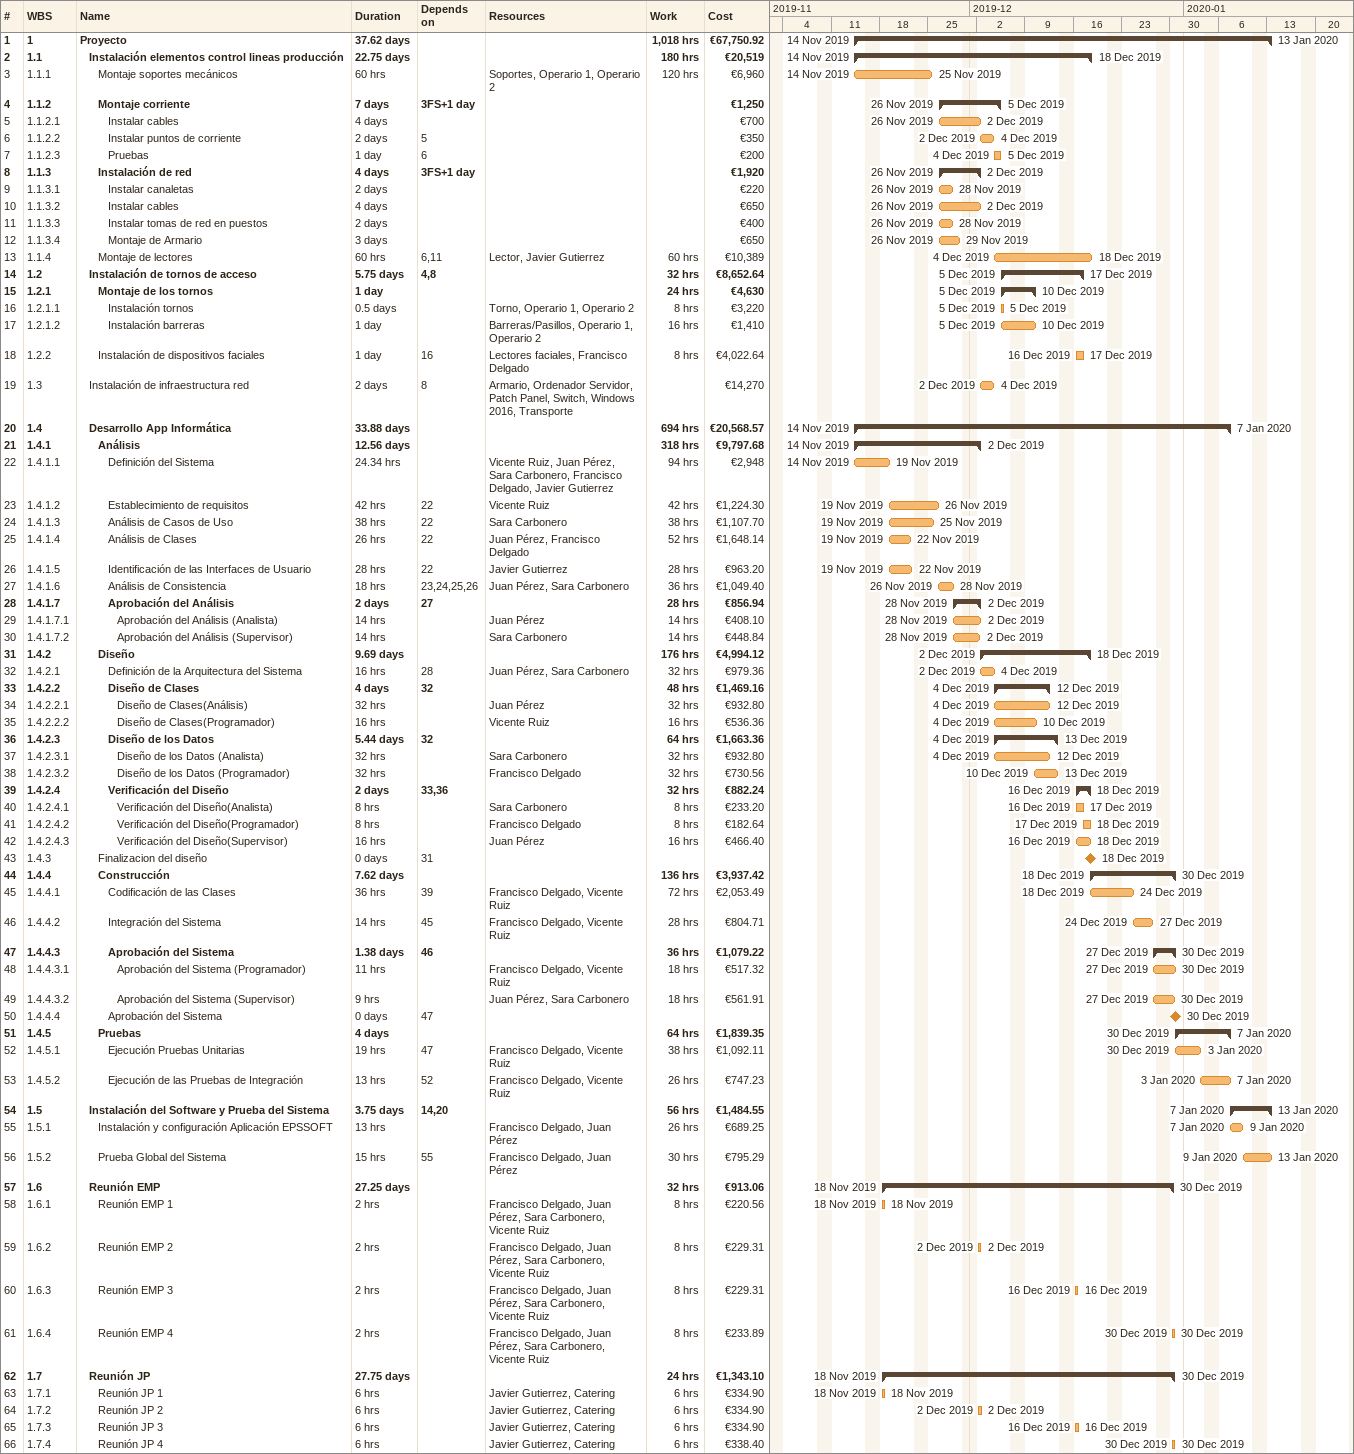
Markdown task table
| ID | WBS | Task | Duration | Start | Finish | Predecessors | Resources | Work (h) | Cost (€) |
|---|---|---|---|---|---|---|---|---|---|
| 1 | 1 | **Proyecto** | 37.62d | 2019-11-14 | 2020-01-13 |  |  | 1018 | 67750.92 |
| 2 | 1.1 | **Instalación elementos control lineas producción** | 22.75d | 2019-11-14 | 2019-12-18 |  |  | 180 | 20519 |
| 3 | 1.1.1 | Montaje soportes mecánicos | 60h | 2019-11-14 | 2019-11-25 |  | Soportes, Operario 1, Operario 2 | 120 | 6960 |
| 4 | 1.1.2 | **Montaje corriente** | 7d | 2019-11-26 | 2019-12-05 | 3FS+1d |  |  | 1250 |
| 5 | 1.1.2.1 | Instalar cables | 4d | 2019-11-26 | 2019-12-02 |  |  |  | 700 |
| 6 | 1.1.2.2 | Instalar puntos de corriente | 2d | 2019-12-02 | 2019-12-04 | 5 |  |  | 350 |
| 7 | 1.1.2.3 | Pruebas | 1d | 2019-12-04 | 2019-12-05 | 6 |  |  | 200 |
| 8 | 1.1.3 | **Instalación de red** | 4d | 2019-11-26 | 2019-12-02 | 3FS+1d |  |  | 1920 |
| 9 | 1.1.3.1 | Instalar canaletas | 2d | 2019-11-26 | 2019-11-28 |  |  |  | 220 |
| 10 | 1.1.3.2 | Instalar cables | 4d | 2019-11-26 | 2019-12-02 |  |  |  | 650 |
| 11 | 1.1.3.3 | Instalar tomas de red en puestos | 2d | 2019-11-26 | 2019-11-28 |  |  |  | 400 |
| 12 | 1.1.3.4 | Montaje de Armario | 3d | 2019-11-26 | 2019-11-29 |  |  |  | 650 |
| 13 | 1.1.4 | Montaje de lectores | 60h | 2019-12-04 | 2019-12-18 | 6, 11 | Lector, Javier Gutierrez | 60 | 10389 |
| 14 | 1.2 | **Instalación de tornos de acceso** | 5.75d | 2019-12-05 | 2019-12-17 | 4, 8 |  | 32 | 8652.64 |
| 15 | 1.2.1 | **Montaje de los tornos** | 1d | 2019-12-05 | 2019-12-10 |  |  | 24 | 4630 |
| 16 | 1.2.1.1 | Instalación tornos | 0.5d | 2019-12-05 | 2019-12-05 |  | Torno, Operario 1, Operario 2 | 8 | 3220 |
| 17 | 1.2.1.2 | Instalación barreras | 1d | 2019-12-05 | 2019-12-10 |  | Barreras/Pasillos, Operario 1, Operario 2 | 16 | 1410 |
| 18 | 1.2.2 | Instalación de dispositivos faciales | 1d | 2019-12-16 | 2019-12-17 | 16 | Lectores faciales, Francisco Delgado | 8 | 4022.64 |
| 19 | 1.3 | Instalación de infraestructura red | 2d | 2019-12-02 | 2019-12-04 | 8 | Armario, Ordenador Servidor, Patch Panel, Switch, Windows 2016, Transporte |  | 14270 |
| 20 | 1.4 | **Desarrollo App Informática** | 33.88d | 2019-11-14 | 2020-01-07 |  |  | 694 | 20568.57 |
| 21 | 1.4.1 | **Análisis** | 12.56d | 2019-11-14 | 2019-12-02 |  |  | 318 | 9797.68 |
| 22 | 1.4.1.1 | Definición del Sistema | 24.34h | 2019-11-14 | 2019-11-19 |  | Vicente Ruiz, Juan Pérez, Sara Carbonero, Francisco Delgado, Javier Gutierrez | 94 | 2948 |
| 23 | 1.4.1.2 | Establecimiento de requisitos | 42h | 2019-11-19 | 2019-11-26 | 22 | Vicente Ruiz | 42 | 1224.30 |
| 24 | 1.4.1.3 | Análisis de Casos de Uso | 38h | 2019-11-19 | 2019-11-25 | 22 | Sara Carbonero | 38 | 1107.70 |
| 25 | 1.4.1.4 | Análisis de Clases | 26h | 2019-11-19 | 2019-11-22 | 22 | Juan Pérez, Francisco Delgado | 52 | 1648.14 |
| 26 | 1.4.1.5 | Identificación de las Interfaces de Usuario | 28h | 2019-11-19 | 2019-11-22 | 22 | Javier Gutierrez | 28 | 963.20 |
| 27 | 1.4.1.6 | Análisis de Consistencia | 18h | 2019-11-26 | 2019-11-28 | 23, 24, 25, 26 | Juan Pérez, Sara Carbonero | 36 | 1049.40 |
| 28 | 1.4.1.7 | **Aprobación del Análisis** | 2d | 2019-11-28 | 2019-12-02 | 27 |  | 28 | 856.94 |
| 29 | 1.4.1.7.1 | Aprobación del Análisis (Analista) | 14h | 2019-11-28 | 2019-12-02 |  | Juan Pérez | 14 | 408.10 |
| 30 | 1.4.1.7.2 | Aprobación del Análisis (Supervisor) | 14h | 2019-11-28 | 2019-12-02 |  | Sara Carbonero | 14 | 448.84 |
| 31 | 1.4.2 | **Diseño** | 9.69d | 2019-12-02 | 2019-12-18 |  |  | 176 | 4994.12 |
| 32 | 1.4.2.1 | Definición de la Arquitectura del Sistema | 16h | 2019-12-02 | 2019-12-04 | 28 | Juan Pérez, Sara Carbonero | 32 | 979.36 |
| 33 | 1.4.2.2 | **Diseño de Clases** | 4d | 2019-12-04 | 2019-12-12 | 32 |  | 48 | 1469.16 |
| 34 | 1.4.2.2.1 | Diseño de Clases(Análisis) | 32h | 2019-12-04 | 2019-12-12 |  | Juan Pérez | 32 | 932.80 |
| 35 | 1.4.2.2.2 | Diseño de Clases(Programador) | 16h | 2019-12-04 | 2019-12-10 |  | Vicente Ruiz | 16 | 536.36 |
| 36 | 1.4.2.3 | **Diseño de los Datos** | 5.44d | 2019-12-04 | 2019-12-13 | 32 |  | 64 | 1663.36 |
| 37 | 1.4.2.3.1 | Diseño de los Datos (Analista) | 32h | 2019-12-04 | 2019-12-12 |  | Sara Carbonero | 32 | 932.80 |
| 38 | 1.4.2.3.2 | Diseño de los Datos (Programador) | 32h | 2019-12-10 | 2019-12-13 |  | Francisco Delgado | 32 | 730.56 |
| 39 | 1.4.2.4 | **Verificación del Diseño** | 2d | 2019-12-16 | 2019-12-18 | 33, 36 |  | 32 | 882.24 |
| 40 | 1.4.2.4.1 | Verificación del Diseño(Analista) | 8h | 2019-12-16 | 2019-12-17 |  | Sara Carbonero | 8 | 233.20 |
| 41 | 1.4.2.4.2 | Verificación del Diseño(Programador) | 8h | 2019-12-17 | 2019-12-18 |  | Francisco Delgado | 8 | 182.64 |
| 42 | 1.4.2.4.3 | Verificación del Diseño(Supervisor) | 16h | 2019-12-16 | 2019-12-18 |  | Juan Pérez | 16 | 466.40 |
| 43 | 1.4.3 | Finalizacion del diseño | 0d | 2019-12-18 | 2019-12-18 | 31 |  |  |  |
| 44 | 1.4.4 | **Construcción** | 7.62d | 2019-12-18 | 2019-12-30 |  |  | 136 | 3937.42 |
| 45 | 1.4.4.1 | Codificación de las Clases | 36h | 2019-12-18 | 2019-12-24 | 39 | Francisco Delgado, Vicente Ruiz | 72 | 2053.49 |
| 46 | 1.4.4.2 | Integración del Sistema | 14h | 2019-12-24 | 2019-12-27 | 45 | Francisco Delgado, Vicente Ruiz | 28 | 804.71 |
| 47 | 1.4.4.3 | **Aprobación del Sistema** | 1.38d | 2019-12-27 | 2019-12-30 | 46 |  | 36 | 1079.22 |
| 48 | 1.4.4.3.1 | Aprobación del Sistema (Programador) | 11h | 2019-12-27 | 2019-12-30 |  | Francisco Delgado, Vicente Ruiz | 18 | 517.32 |
| 49 | 1.4.4.3.2 | Aprobación del Sistema (Supervisor) | 9h | 2019-12-27 | 2019-12-30 |  | Juan Pérez, Sara Carbonero | 18 | 561.91 |
| 50 | 1.4.4.4 | Aprobación del Sistema | 0d | 2019-12-30 | 2019-12-30 | 47 |  |  |  |
| 51 | 1.4.5 | **Pruebas** | 4d | 2019-12-30 | 2020-01-07 |  |  | 64 | 1839.35 |
| 52 | 1.4.5.1 | Ejecución Pruebas Unitarias | 19h | 2019-12-30 | 2020-01-03 | 47 | Francisco Delgado, Vicente Ruiz | 38 | 1092.11 |
| 53 | 1.4.5.2 | Ejecución de las Pruebas de Integración | 13h | 2020-01-03 | 2020-01-07 | 52 | Francisco Delgado, Vicente Ruiz | 26 | 747.23 |
| 54 | 1.5 | **Instalación del Software y Prueba del Sistema** | 3.75d | 2020-01-07 | 2020-01-13 | 14, 20 |  | 56 | 1484.55 |
| 55 | 1.5.1 | Instalación y configuración Aplicación EPSSOFT | 13h | 2020-01-07 | 2020-01-09 |  | Francisco Delgado, Juan Pérez | 26 | 689.25 |
| 56 | 1.5.2 | Prueba Global del Sistema | 15h | 2020-01-09 | 2020-01-13 | 55 | Francisco Delgado, Juan Pérez | 30 | 795.29 |
| 57 | 1.6 | **Reunión EMP** | 27.25d | 2019-11-18 | 2019-12-30 |  |  | 32 | 913.06 |
| 58 | 1.6.1 | Reunión EMP 1 | 2h | 2019-11-18 | 2019-11-18 |  | Francisco Delgado, Juan Pérez, Sara Carbonero, Vicente Ruiz | 8 | 220.56 |
| 59 | 1.6.2 | Reunión EMP 2 | 2h | 2019-12-02 | 2019-12-02 |  | Francisco Delgado, Juan Pérez, Sara Carbonero, Vicente Ruiz | 8 | 229.31 |
| 60 | 1.6.3 | Reunión EMP 3 | 2h | 2019-12-16 | 2019-12-16 |  | Francisco Delgado, Juan Pérez, Sara Carbonero, Vicente Ruiz | 8 | 229.31 |
| 61 | 1.6.4 | Reunión EMP 4 | 2h | 2019-12-30 | 2019-12-30 |  | Francisco Delgado, Juan Pérez, Sara Carbonero, Vicente Ruiz | 8 | 233.89 |
| 62 | 1.7 | **Reunión JP** | 27.75d | 2019-11-18 | 2019-12-30 |  |  | 24 | 1343.10 |
| 63 | 1.7.1 | Reunión JP 1 | 6h | 2019-11-18 | 2019-11-18 |  | Javier Gutierrez, Catering | 6 | 334.90 |
| 64 | 1.7.2 | Reunión JP 2 | 6h | 2019-12-02 | 2019-12-02 |  | Javier Gutierrez, Catering | 6 | 334.90 |
| 65 | 1.7.3 | Reunión JP 3 | 6h | 2019-12-16 | 2019-12-16 |  | Javier Gutierrez, Catering | 6 | 334.90 |
| 66 | 1.7.4 | Reunión JP 4 | 6h | 2019-12-30 | 2019-12-30 |  | Javier Gutierrez, Catering | 6 | 338.40 |
